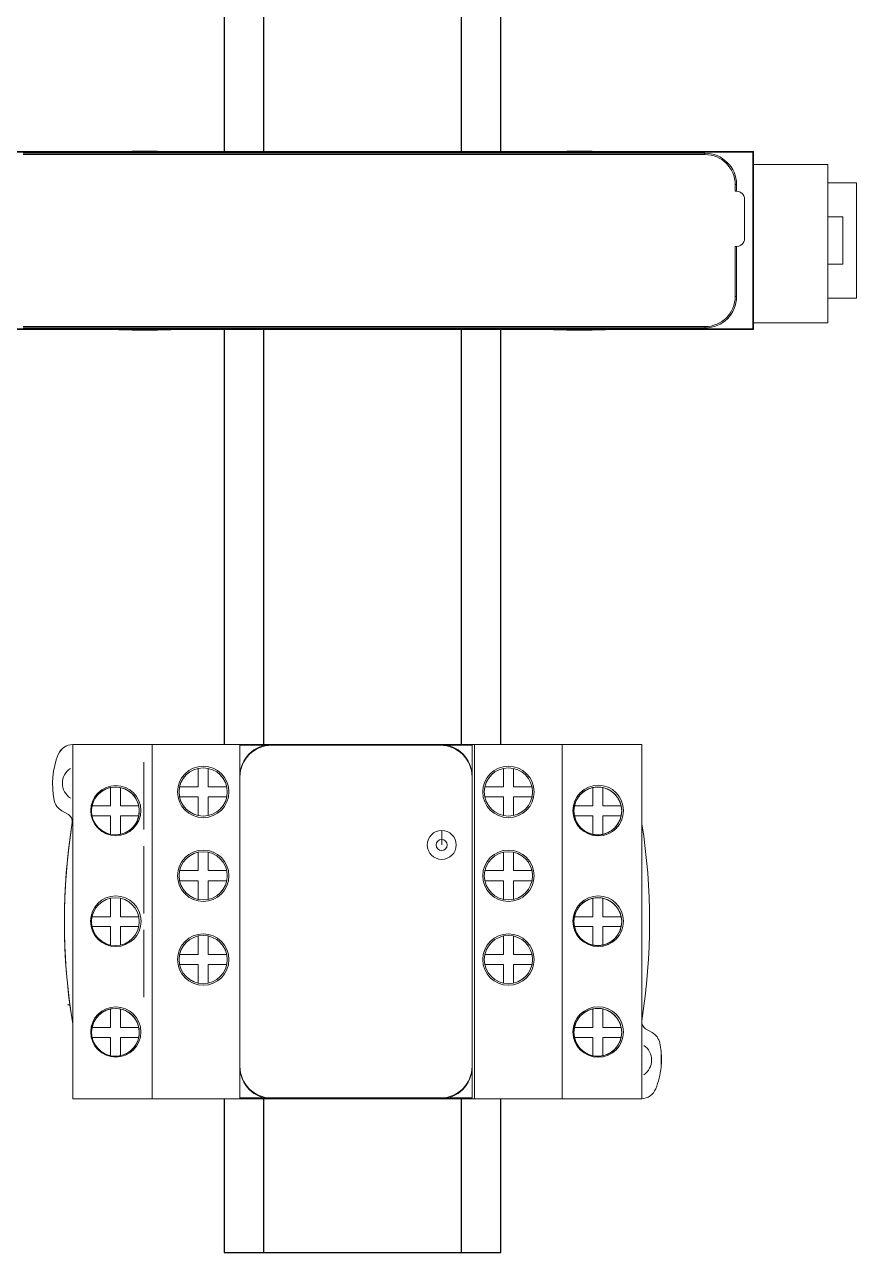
# Model space of a CAD drawing. Header units: millimetres. Extents: x 37984 to 70752, y 14140 to 37584.
# Drawn here: x 39396.4 to 39501.6, y 31959.4 to 32114.7 of the extents above; entities that cross this region are included whole.
import ezdxf

# ---------------------------------------------------------------- set-up
doc = ezdxf.new("R2010")
doc.units = ezdxf.units.MM
doc.set_wipeout_variables(frame=1)
doc.layers.add('000-PI-Oprema', color=30, linetype='Continuous', lineweight=5)
doc.layers.add('000-SI-Oprema', color=30, linetype='Continuous', lineweight=5)
doc.layers.add('004-PI-DIN Šina', color=3, linetype='Continuous')

# ---------------------------------------------------------------- blocks, each defined once
blk = doc.blocks.new('*U529')
at = {"layer": '004-PI-DIN Šina'}
blk.add_lwpolyline([(220, -17.5000000000005), (220, 17.4999999999995), (0, 17.5), (0, -17.5)], close=True, dxfattribs=at)
for points in [[(0, 12.5), (220, 12.4999999999995)], [(0, -12.5), (220, -12.5000000000005)]]:
    blk.add_lwpolyline(points, dxfattribs=at)
blk = doc.blocks.new('XPSBAC14AC')
blk.add_wipeout([(51947.94223500646, 38327.305808248195), (51951.03048949997, 38327.305808248195), (51951.03048949997, 38330.90535723509), (51965.63398051297, 38330.90535723509), (51965.63398051297, 38327.305808248195), (51967.94223500647, 38327.305808248195), (51967.94223500647, 38317.903611728594), (51969.58223500647, 38317.903611728594), (51969.58223500647, 38218.90361172859), (51967.94223500647, 38218.90361172859), (51967.94223500647, 38209.50141520889), (51965.63398051297, 38209.50141520889), (51965.63398051297, 38205.90186622209), (51951.03048949997, 38205.90186622209), (51951.03048949997, 38209.50141520889), (51947.942235006456, 38209.50141520889), (51947.94223500646, 38218.90361172859), (51947.08223500646, 38218.90361172859), (51947.08223500646, 38317.903611728594), (51947.94223500646, 38317.903611728594)]).dxf.layer = '000-PI-Oprema'
at = {"layer": '000-PI-Oprema'}
for p, q in [((51947.08223500646, 38299.17804881949), (51947.08223500646, 38317.90361172859)), ((51947.16951033116, 38218.99088705319), (51947.16951033116, 38317.81633640389)), ((51969.49495968186, 38317.81633640389), (51969.49495968186, 38218.99088705319)), ((51969.58223500646, 38317.90361172859), (51969.58223500646, 38299.17804881949)), ((51947.28223500646, 38311.25361172779), (51947.28223500646, 38225.05361172859)), ((51947.45244349666, 38311.25361172779), (51947.45244349666, 38225.05361172859)), ((51969.21202651626, 38225.05361172929), (51969.21202651626, 38311.25361172859)), ((51969.38223500646, 38225.05361172929), (51969.38223500646, 38311.25361172859)), ((51947.05779791556, 38299.15361172859), (51947.13561003935, 38299.23142385229)), ((51947.05779791556, 38297.50361172859), (51947.05779791556, 38299.15361172859)), ((51947.13547295456, 38300.15361172859), (51947.08223500646, 38300.15361172859)), ((51969.52885997366, 38299.23142385229), (51969.60667209735, 38299.15361172859)), ((51969.58223500646, 38300.15361172859), (51969.52899705846, 38300.15361172859)), ((51969.60667209735, 38299.15361172859), (51969.60667209735, 38297.50243901269)), ((51947.02358555976, 38297.50361172859), (51947.10787218676, 38297.50361172859)), ((51947.02358555976, 38294.30361172859), (51947.02358555976, 38297.50361172859)), ((51947.10787218676, 38297.67236480139), (51947.07928069946, 38297.67286386759)), ((51947.07928069946, 38297.67286386759), (51947.07928069946, 38297.50361172859)), ((51947.10787218676, 38294.13485865579), (51947.10787218676, 38297.67236480139)), ((51969.58518931356, 38297.67286386759), (51969.55659782625, 38297.67236480139)), ((51969.55659782625, 38297.67236480139), (51969.55659782625, 38294.13485865579)), ((51969.55659782625, 38297.50243901269), (51969.64088445326, 38297.50243901269)), ((51969.58518931356, 38297.50243901269), (51969.58518931356, 38297.67286386759)), ((51969.64088445326, 38297.50243901269), (51969.64088445326, 38294.30373274589)), ((51947.10787218676, 38294.30361172859), (51947.02358555976, 38294.30361172859)), ((51947.05779791556, 38292.65361172859), (51947.05779791556, 38294.30361172859)), ((51947.07928069946, 38294.30361172859), (51947.07928069946, 38294.13435958949)), ((51947.07928069946, 38294.13435958949), (51947.10787218676, 38294.13485865579)), ((51969.64088445326, 38294.30373274589), (51969.55659782625, 38294.30373274589)), ((51969.55659782625, 38294.13485865579), (51969.58518931356, 38294.13435958949)), ((51969.58518931356, 38294.13435958949), (51969.58518931356, 38294.30373274589)), ((51969.60667209735, 38294.30373274589), (51969.60667209735, 38292.65361172859)), ((51947.13561003935, 38292.57579960479), (51947.05779791556, 38292.65361172859)), ((51947.08223500646, 38244.17804881949), (51947.08223500646, 38292.62917463769)), ((51947.08223500646, 38291.65361172859), (51947.13547295456, 38291.65361172859)), ((51969.60667209735, 38292.65361172859), (51969.52885997366, 38292.57579960479)), ((51969.52899705846, 38291.65361172859), (51969.58223500646, 38291.65361172859)), ((51969.58223500646, 38292.62917463769), (51969.58223500646, 38244.17804881949)), ((51947.13547295456, 38245.15361172859), (51947.08223500646, 38245.15361172859)), ((51969.58223500646, 38245.15361172859), (51969.52899705846, 38245.15361172859)), ((51947.05779791556, 38244.15361172859), (51947.13561003935, 38244.23142385229)), ((51947.05779791556, 38242.50361172859), (51947.05779791556, 38244.15361172859)), ((51969.52885997366, 38244.23142385229), (51969.60667209735, 38244.15361172859)), ((51969.60667209735, 38244.15361172859), (51969.60667209735, 38242.50361172859)), ((51947.02358555976, 38239.30361172859), (51947.02358555976, 38242.50361172859)), ((51947.02358555976, 38242.50361172859), (51947.10787218676, 38242.50361172859)), ((51947.07928069946, 38242.67286386759), (51947.07928069946, 38242.50361172859)), ((51947.10787218676, 38242.67236480139), (51947.07928069946, 38242.67286386759)), ((51947.10787218676, 38239.13485865579), (51947.10787218676, 38242.67236480139)), ((51969.58518931356, 38242.67286386759), (51969.55659782625, 38242.67236480139)), ((51969.55659782625, 38242.67236480139), (51969.55659782625, 38239.13485865579)), ((51969.55659782625, 38242.50361172859), (51969.64088445326, 38242.50361172859)), ((51969.58518931356, 38242.50361172859), (51969.58518931356, 38242.67286386759)), ((51969.64088445326, 38242.50361172859), (51969.64088445326, 38239.30361172859)), ((51947.10787218676, 38239.30361172859), (51947.02358555976, 38239.30361172859)), ((51947.05779791556, 38237.65361172859), (51947.05779791556, 38239.30361172859)), ((51947.07928069946, 38239.30361172859), (51947.07928069946, 38239.13435958949)), ((51947.07928069946, 38239.13435958949), (51947.10787218676, 38239.13485865579)), ((51969.64088445326, 38239.30361172859), (51969.55659782625, 38239.30361172859)), ((51969.55659782625, 38239.13485865579), (51969.58518931356, 38239.13435958949)), ((51969.58518931356, 38239.13435958949), (51969.58518931356, 38239.30361172859)), ((51969.60667209735, 38239.30361172859), (51969.60667209735, 38237.65361172859)), ((51947.13561003935, 38237.57579960479), (51947.05779791556, 38237.65361172859)), ((51947.08223500646, 38218.90361172859), (51947.08223500646, 38237.62917463769)), ((51969.60667209735, 38237.65361172859), (51969.52885997366, 38237.57579960479)), ((51969.58223500646, 38237.62917463769), (51969.58223500646, 38218.90361172859)), ((51947.08223500646, 38236.65361172859), (51947.13547295456, 38236.65361172859)), ((51969.52899705846, 38236.65361172859), (51969.58223500646, 38236.65361172859)), ((51947.45244349666, 38225.05361172859), (51947.28223500646, 38225.05361172859)), ((51969.38223500646, 38225.05361172929), (51969.21202651626, 38225.05361172929)), ((51951.28223214325, 38221.22382021879), (51957.59684529366, 38221.22392647769)), ((51951.28223500726, 38221.05361172859), (51951.28223214306, 38221.22382021879)), ((51957.59684815776, 38221.05371798749), (51951.28223500646, 38221.05361172859)), ((51963.58223500646, 38220.05361172859), (51958.58223500646, 38220.05361172859)), ((51964.56544710076, 38221.22404374159), (51965.42492944196, 38221.22405820449)), ((51965.42586934545, 38221.05384973009), (51964.56544996495, 38221.05383525139)), ((51965.42586934545, 38221.05384973009), (51965.42492944196, 38221.22405820449)), ((51947.16951033116, 38218.99088705319), (51947.08223500646, 38218.90361172859)), ((51969.58223500646, 38218.90361172859), (51947.08223500646, 38218.90361172859)), ((51969.49495968186, 38218.99088705319), (51947.16951033116, 38218.99088705319)), ((51947.94223500646, 38209.50141520889), (51947.94223500646, 38218.90361172859)), ((51967.94223500646, 38218.90361172859), (51967.94223500646, 38209.50141520889)), ((51969.49495968186, 38218.99088705319), (51969.58223500646, 38218.90361172859)), ((51947.94223500646, 38209.50141520889), (51967.94223500646, 38209.50141520889)), ((51951.03048949996, 38205.90186622209), (51951.03048949996, 38209.50141520889)), ((51955.33395004966, 38207.60831432569), (51955.33395004966, 38209.50141520889)), ((51961.32753240936, 38209.50141520889), (51961.32753240936, 38207.60831432569)), ((51965.63398051295, 38205.90186622209), (51965.63398051295, 38209.50141520889)), ((51961.32753240936, 38207.60831432569), (51955.33395004966, 38207.60831432569)), ((51965.63398051295, 38205.90186622209), (51951.03048949996, 38205.90186622209))]:
    blk.add_line(p, q, dxfattribs=at)
for centre, radius, start, end in [((51951.28223500646, 38225.05361172859), 4, 180, 270), ((51951.28223500646, 38225.05361172859), 3.8297915098, 180, 269.9999571641584), ((51965.38223500576, 38225.05361172929), 3.8297915105, 270.6387453908434, 0), ((51965.38223500576, 38225.05361172929), 4.0000000007, 270.6250282732038, 0), ((51958.58223500646, 38221.05361172859), 1, 170.1938802667941, 270), ((51963.58223457326, 38221.05179784509), 0.9981861165000001, 270, 9.936632259778706)]:
    blk.add_arc(centre, radius, start, end, dxfattribs=at)
for points, knots in [([(51947.14336613926, 38299.69254511479), (51947.14337896056, 38299.72223882529), (51947.14328903105, 38299.78070082869), (51947.14285256735, 38299.86575014489), (51947.14216131956, 38299.94447542339), (51947.14122871806, 38300.01360851899), (51947.14024960325, 38300.06401100059), (51947.13928375186, 38300.09744049439), (51947.13865638035, 38300.11699016509), (51947.13779447375, 38300.1319206241), (51947.13744048766, 38300.14379735279), (51947.13614553276, 38300.14900393749), (51947.13626743416, 38300.15361172859), (51947.13547295456, 38300.15361172859)], [0, 0, 0, 0, 0.1930955295, 0.3801699702, 0.5530849789, 0.7050223603, 0.8298813659000001, 0.8806462959, 0.9229114554000001, 0.9561850312000001, 0.9802146915000001, 0.9948335711, 1, 1, 1, 1]), ([(51947.13561003935, 38299.23142385229), (51947.13633420296, 38299.23214801599), (51947.13633189996, 38299.23606295799), (51947.13747441736, 38299.24297929349), (51947.13792960875, 38299.25474035739), (51947.13911766966, 38299.27818096499), (51947.14012899116, 38299.31718691819), (51947.14129278855, 38299.37407675739), (51947.14218020326, 38299.44294046119), (51947.14312141175, 38299.55043238759), (51947.14339112426, 38299.63468045489), (51947.14336613926, 38299.69254511479)], [0, 0, 0, 0, 0.0066596057, 0.0226156183, 0.047760991, 0.0819133772, 0.1759717188, 0.3009442841, 0.4521754103, 0.6237207695, 1, 1, 1, 1]), ([(51969.52110387375, 38299.69254501759), (51969.52107888865, 38299.63468036219), (51969.52134860136, 38299.55043230609), (51969.52228981026, 38299.44294040019), (51969.52317722516, 38299.37407671889), (51969.52434102225, 38299.31718690009), (51969.52535234346, 38299.27818095929), (51969.52654040445, 38299.25474035749), (51969.52699559576, 38299.24297929469), (51969.52813811335, 38299.23606295889), (51969.52813580986, 38299.23214801609), (51969.52885997366, 38299.23142385229)], [0, 0, 0, 0, 0.3762792802, 0.5478246328, 0.69905573, 0.8240282781999999, 0.9180866115, 0.9522389965000001, 0.9773843735, 0.9933403915000001, 1, 1, 1, 1]), ([(51969.52899705846, 38300.15361172859), (51969.52820257906, 38300.15361172859), (51969.52832447975, 38300.14900393869), (51969.52702952536, 38300.14379735399), (51969.52667553905, 38300.1319206241), (51969.52581363246, 38300.11699016169), (51969.52518626086, 38300.09744048529), (51969.52422040926, 38300.06401098049), (51969.52324129426, 38300.01360848039), (51969.52230869286, 38299.94447536209), (51969.52161744536, 38299.86575006549), (51969.52118098186, 38299.78070073819), (51969.52109105245, 38299.72223873039), (51969.52110387375, 38299.69254501759)], [0, 0, 0, 0, 0.0051664263, 0.0197853007, 0.043814957, 0.0770885341, 0.1193536979, 0.1701186324, 0.2949776553, 0.4469150662, 0.6198300813000001, 0.8069044958, 1, 1, 1, 1]), ([(51947.13547295456, 38291.65361172859), (51947.13626738036, 38291.65361172859), (51947.13614546596, 38291.65821930439), (51947.13744028455, 38291.66342575749), (51947.13779427256, 38291.67530249239), (51947.13865639436, 38291.69023329369), (51947.13928426275, 38291.70978358769), (51947.14025067456, 38291.74321275329), (51947.14122889675, 38291.79361237649), (51947.14215662866, 38291.86274533119), (51947.14285158215, 38291.94147953969), (51947.14330624275, 38292.02653071189), (51947.14339177356, 38292.08499182189), (51947.14336614685, 38292.11467620919)], [0, 0, 0, 0, 0.0051661032, 0.0197844641, 0.0438140255, 0.0770885215, 0.1193557315, 0.1701223652, 0.2949765865, 0.4468997892, 0.6198344844, 0.8069641642000001, 1, 1, 1, 1]), ([(51947.14336614685, 38292.11467620919), (51947.14336617746, 38292.17254132579), (51947.14312080596, 38292.25678889789), (51947.14218495045, 38292.36428133859), (51947.14129259516, 38292.43314528349), (51947.14012775815, 38292.49003617579), (51947.13911754105, 38292.52904237039), (51947.13792982075, 38292.55248288919), (51947.13747460995, 38292.56424399809), (51947.13633200245, 38292.57116042789), (51947.13633422086, 38292.57507542329), (51947.13561003935, 38292.57579960479)], [0, 0, 0, 0, 0.37628041, 0.5478191618, 0.6990551062, 0.8240293756, 0.9180865123999999, 0.9522386112000001, 0.9773840441, 0.9933402605, 1, 1, 1, 1]), ([(51969.52885997366, 38292.57579960479), (51969.52813580606, 38292.57507543719), (51969.52813811246, 38292.57116047129), (51969.52699558865, 38292.56424409459), (51969.52654039756, 38292.55248295839), (51969.52535233236, 38292.52904220919), (51969.52434100926, 38292.49003602429), (51969.52317721036, 38292.43314585739), (51969.52228979686, 38292.36428178389), (51969.52134859125, 38292.25678938959), (51969.52107888096, 38292.17254098359), (51969.52110386606, 38292.11467611309)], [0, 0, 0, 0, 0.00665961, 0.022615642, 0.0477610474, 0.0819134777, 0.1759719282, 0.3009446197, 0.4521758543, 0.6237212182, 1, 1, 1, 1]), ([(51969.52110386606, 38292.11467611309), (51969.52109104486, 38292.08498251479), (51969.52118097986, 38292.02652076069), (51969.52161745675, 38291.94147182199), (51969.52230870836, 38291.86274692249), (51969.52324130766, 38291.79361417069), (51969.52422042126, 38291.74321194879), (51969.52518627096, 38291.70978263819), (51969.52581364175, 38291.69023307989), (51969.52667554525, 38291.67530270719), (51969.52702953295, 38291.6634260482), (51969.52832447966, 38291.65821949209), (51969.52820258315, 38291.65361172859), (51969.52899705846, 38291.65361172859)], [0, 0, 0, 0, 0.1930957327, 0.3801701862, 0.5530851967, 0.7050225731, 0.8298815190000001, 0.8806464085, 0.9229115278, 0.9561850703, 0.9802147077, 0.9948335742000001, 1, 1, 1, 1]), ([(51947.14336613926, 38244.69254511479), (51947.14337896056, 38244.72223882529), (51947.14328903105, 38244.78070082869), (51947.14285256735, 38244.86575014489), (51947.14216131956, 38244.94447542339), (51947.14122871806, 38245.01360851899), (51947.14024960325, 38245.06401100059), (51947.13928375186, 38245.09744049439), (51947.13865638035, 38245.11699016509), (51947.13779447375, 38245.1319206241), (51947.13744048766, 38245.14379735279), (51947.13614553276, 38245.14900393749), (51947.13626743416, 38245.15361172859), (51947.13547295456, 38245.15361172859)], [0, 0, 0, 0, 0.1930955295, 0.3801699702, 0.5530849789, 0.7050223603, 0.8298813659000001, 0.8806462959, 0.9229114554000001, 0.9561850312000001, 0.9802146915000001, 0.9948335711, 1, 1, 1, 1]), ([(51947.13561003935, 38244.23142385229), (51947.13633420296, 38244.23214801599), (51947.13633189996, 38244.23606295799), (51947.13747441736, 38244.24297929349), (51947.13792960875, 38244.25474035739), (51947.13911766966, 38244.27818096499), (51947.14012899116, 38244.31718691819), (51947.14129278855, 38244.37407675739), (51947.14218020326, 38244.44294046119), (51947.14312141175, 38244.55043238759), (51947.14339112426, 38244.63468045489), (51947.14336613926, 38244.69254511479)], [0, 0, 0, 0, 0.0066596057, 0.0226156183, 0.047760991, 0.0819133772, 0.1759717188, 0.3009442841, 0.4521754103, 0.6237207695, 1, 1, 1, 1]), ([(51969.52110387375, 38244.69254501759), (51969.52107888865, 38244.63468036219), (51969.52134860136, 38244.55043230609), (51969.52228981026, 38244.44294040019), (51969.52317722516, 38244.37407671889), (51969.52434102225, 38244.31718690009), (51969.52535234346, 38244.27818095929), (51969.52654040445, 38244.25474035749), (51969.52699559576, 38244.24297929469), (51969.52813811335, 38244.23606295889), (51969.52813580986, 38244.23214801609), (51969.52885997366, 38244.23142385229)], [0, 0, 0, 0, 0.3762792802, 0.5478246328, 0.69905573, 0.8240282781999999, 0.9180866115, 0.9522389965000001, 0.9773843735, 0.9933403915000001, 1, 1, 1, 1]), ([(51969.52899705846, 38245.15361172859), (51969.52820257906, 38245.15361172859), (51969.52832447975, 38245.14900393869), (51969.52702952536, 38245.14379735399), (51969.52667553905, 38245.1319206241), (51969.52581363246, 38245.11699016169), (51969.52518626086, 38245.09744048529), (51969.52422040926, 38245.06401098049), (51969.52324129426, 38245.01360848039), (51969.52230869286, 38244.94447536209), (51969.52161744536, 38244.86575006549), (51969.52118098186, 38244.78070073819), (51969.52109105245, 38244.72223873039), (51969.52110387375, 38244.69254501759)], [0, 0, 0, 0, 0.0051664263, 0.0197853007, 0.043814957, 0.0770885341, 0.1193536979, 0.1701186324, 0.2949776553, 0.4469150662, 0.6198300813000001, 0.8069044958, 1, 1, 1, 1]), ([(51947.13547295456, 38236.65361172859), (51947.13626738036, 38236.65361172859), (51947.13614546596, 38236.65821930439), (51947.13744028455, 38236.66342575749), (51947.13779427256, 38236.67530249239), (51947.13865639436, 38236.69023329369), (51947.13928426275, 38236.70978358769), (51947.14025067456, 38236.74321275329), (51947.14122889675, 38236.79361237649), (51947.14215662866, 38236.86274533119), (51947.14285158215, 38236.94147953969), (51947.14330624275, 38237.02653071189), (51947.14339177356, 38237.08499182189), (51947.14336614685, 38237.11467620919)], [0, 0, 0, 0, 0.0051661032, 0.0197844641, 0.0438140255, 0.0770885215, 0.1193557315, 0.1701223652, 0.2949765865, 0.4468997892, 0.6198344844, 0.8069641642000001, 1, 1, 1, 1]), ([(51947.14336614685, 38237.11467620919), (51947.14336617746, 38237.17254132579), (51947.14312080596, 38237.25678889789), (51947.14218495045, 38237.36428133859), (51947.14129259516, 38237.43314528349), (51947.14012775815, 38237.49003617579), (51947.13911754105, 38237.52904237039), (51947.13792982075, 38237.55248288919), (51947.13747460995, 38237.56424399809), (51947.13633200245, 38237.57116042789), (51947.13633422086, 38237.57507542329), (51947.13561003935, 38237.57579960479)], [0, 0, 0, 0, 0.37628041, 0.5478191618, 0.6990551062, 0.8240293756, 0.9180865123999999, 0.9522386112000001, 0.9773840441, 0.9933402605, 1, 1, 1, 1]), ([(51969.52885997366, 38237.57579960479), (51969.52813580606, 38237.57507543719), (51969.52813811246, 38237.57116047129), (51969.52699558865, 38237.56424409459), (51969.52654039756, 38237.55248295839), (51969.52535233236, 38237.52904220919), (51969.52434100926, 38237.49003602429), (51969.52317721036, 38237.43314585739), (51969.52228979686, 38237.36428178389), (51969.52134859125, 38237.25678938959), (51969.52107888096, 38237.17254098359), (51969.52110386606, 38237.11467611309)], [0, 0, 0, 0, 0.00665961, 0.022615642, 0.0477610474, 0.0819134777, 0.1759719282, 0.3009446197, 0.4521758543, 0.6237212182, 1, 1, 1, 1]), ([(51969.52110386606, 38237.11467611309), (51969.52109104486, 38237.08498251479), (51969.52118097986, 38237.02652076069), (51969.52161745675, 38236.94147182199), (51969.52230870836, 38236.86274692249), (51969.52324130766, 38236.79361417069), (51969.52422042126, 38236.74321194879), (51969.52518627096, 38236.70978263819), (51969.52581364175, 38236.69023307989), (51969.52667554525, 38236.67530270719), (51969.52702953295, 38236.6634260482), (51969.52832447966, 38236.65821949209), (51969.52820258315, 38236.65361172859), (51969.52899705846, 38236.65361172859)], [0, 0, 0, 0, 0.1930957327, 0.3801701862, 0.5530851967, 0.7050225731, 0.8298815190000001, 0.8806464085, 0.9229115278, 0.9561850703, 0.9802147077, 0.9948335742000001, 1, 1, 1, 1])]:
    blk.add_open_spline(points, degree=3, knots=knots, dxfattribs=at)
blk = doc.blocks.new('LC1D12E7')
at = {"layer": '000-SI-Oprema'}
blk.add_line((44635.38828448434, 32014.77444946544), (44633.39078604874, 32014.77444946544), dxfattribs=at)
for centre, radius, start, end in [((44667.54464809324, 32089.55352004804), 2, 101.8652626888522, 149.9999999997571), ((44667.54464809324, 32089.55352004804), 2, 101.8652626884442, 149.9999999999376), ((44669.18953526654, 32081.72444946544), 10, 67.97568716297626, 101.8652626888522), ((44669.18953526654, 32081.72444946544), 10, 67.97568716297626, 101.8652626884442), ((44634.38953526653, 32024.72444946544), 10, 247.9756871629762, 264.2680320344459), ((44634.38953526653, 32024.72444946544), 10, 264.9204749260749, 274.6032107903873), ((44634.38953526653, 32024.72444946544), 10, 275.7319679655541, 281.8652626888522), ((44636.03442243984, 32016.89537888284), 2, 281.8652626888522, 329.9999999999376)]:
    blk.add_arc(centre, radius, start, end, dxfattribs=at)
at = {"ltscale": 0.25}
blk.add_wipeout([(44629.38953591384, 32089.17444946544), (44674.18953526654, 32089.17444946544), (44674.18953526654, 32017.224449465437), (44629.38953591384, 32017.224449465437)], dxfattribs=at).dxf.layer = '000-PI-Oprema'
at = {"layer": '000-SI-Oprema'}
for p, q in [((44641.28953526654, 32089.53239358204), (44641.28953526654, 32089.82373329494)), ((44665.33478896654, 32089.72593176304), (44665.81259728574, 32090.55352004804)), ((44665.33478896654, 32089.72593176304), (44665.81259728564, 32090.55352004804)), ((44629.38953526653, 32017.22444946544), (44629.38953526653, 32089.17444946544)), ((44674.18953526654, 32089.17444946544), (44629.38953526653, 32089.17444946544)), ((44674.18953526654, 32089.17444946544), (44629.38953591384, 32089.17444946544)), ((44674.18953526654, 32017.22444946544), (44674.18953526654, 32089.17444946544)), ((44637.15953526654, 32086.73311892994), (44637.15953526654, 32084.40444946544)), ((44637.15953526654, 32084.40444946544), (44637.15953526654, 32086.73311892994)), ((44638.41953526654, 32086.73311892994), (44638.41953526654, 32084.40444946544)), ((44638.41953526654, 32084.40444946544), (44638.41953526654, 32086.73311892994)), ((44651.15953526654, 32086.73311892994), (44651.15953526654, 32084.40444946544)), ((44651.15953526654, 32084.40444946544), (44651.15953526654, 32086.73311892994)), ((44652.41953526654, 32086.73311892994), (44652.41953526654, 32084.40444946544)), ((44652.41953526654, 32084.40444946544), (44652.41953526654, 32086.73311892994)), ((44665.15953526654, 32086.73311892994), (44665.15953526654, 32084.40444946544)), ((44665.15953526654, 32084.40444946544), (44665.15953526654, 32086.73311892994)), ((44666.41953526654, 32086.73311892994), (44666.41953526654, 32084.40444946544)), ((44666.41953526654, 32084.40444946544), (44666.41953526654, 32086.73311892994)), ((44637.15953526654, 32084.40444946544), (44634.83086580204, 32084.40444946544)), ((44634.83086580204, 32084.40444946544), (44637.15953526654, 32084.40444946544)), ((44637.15953526654, 32083.14444946544), (44634.83086580204, 32083.14444946544)), ((44634.83086580204, 32083.14444946544), (44637.15953526654, 32083.14444946544)), ((44637.15953526654, 32083.14444946544), (44637.15953526654, 32080.81578000094)), ((44637.15953526654, 32080.81578000094), (44637.15953526654, 32083.14444946544)), ((44640.74820473104, 32084.40444946544), (44638.41953526654, 32084.40444946544)), ((44638.41953526654, 32084.40444946544), (44640.74820473104, 32084.40444946544)), ((44638.41953526654, 32083.14444946544), (44638.41953526654, 32080.81578000094)), ((44638.41953526654, 32080.81578000094), (44638.41953526654, 32083.14444946544)), ((44640.74820473104, 32083.14444946544), (44638.41953526654, 32083.14444946544)), ((44638.41953526654, 32083.14444946544), (44640.74820473104, 32083.14444946544)), ((44651.15953526654, 32084.40444946544), (44648.83086580204, 32084.40444946544)), ((44648.83086580204, 32084.40444946544), (44651.15953526654, 32084.40444946544)), ((44651.15953526654, 32083.14444946544), (44648.83086580204, 32083.14444946544)), ((44648.83086580204, 32083.14444946544), (44651.15953526654, 32083.14444946544)), ((44651.15953526654, 32083.14444946544), (44651.15953526654, 32080.81578000094)), ((44651.15953526654, 32080.81578000094), (44651.15953526654, 32083.14444946544)), ((44654.74820473104, 32084.40444946544), (44652.41953526654, 32084.40444946544)), ((44652.41953526654, 32084.40444946544), (44654.74820473104, 32084.40444946544)), ((44652.41953526654, 32083.14444946544), (44652.41953526654, 32080.81578000094)), ((44652.41953526654, 32080.81578000094), (44652.41953526654, 32083.14444946544)), ((44654.74820473104, 32083.14444946544), (44652.41953526654, 32083.14444946544)), ((44652.41953526654, 32083.14444946544), (44654.74820473104, 32083.14444946544)), ((44665.15953526654, 32084.40444946544), (44662.83086580204, 32084.40444946544)), ((44662.83086580204, 32084.40444946544), (44665.15953526654, 32084.40444946544)), ((44665.15953526654, 32083.14444946544), (44662.83086580204, 32083.14444946544)), ((44662.83086580204, 32083.14444946544), (44665.15953526654, 32083.14444946544)), ((44665.15953526654, 32083.14444946544), (44665.15953526654, 32080.81578000094)), ((44665.15953526654, 32080.81578000094), (44665.15953526654, 32083.14444946544)), ((44668.74820473104, 32084.40444946544), (44666.41953526654, 32084.40444946544)), ((44666.41953526654, 32084.40444946544), (44668.74820473104, 32084.40444946544)), ((44666.41953526654, 32083.14444946544), (44666.41953526654, 32080.81578000094)), ((44666.41953526654, 32080.81578000094), (44666.41953526654, 32083.14444946544)), ((44668.74820473104, 32083.14444946544), (44666.41953526654, 32083.14444946544)), ((44666.41953526654, 32083.14444946544), (44668.74820473104, 32083.14444946544)), ((44650.73953526654, 32080.17444946544), (44642.23953526654, 32080.17444946544)), ((44661.33953526654, 32080.17444946544), (44652.83953526654, 32080.17444946544)), ((44671.93953526654, 32080.17444946544), (44663.43953526654, 32080.17444946544)), ((44674.18953526654, 32079.12444946544), (44629.38953526653, 32079.12444946544)), ((44646.35953526654, 32075.65867465804), (44646.35953526654, 32073.30444946544)), ((44646.35953526654, 32073.30444946544), (44646.35953526654, 32075.65867465804)), ((44647.61953526654, 32075.65867465804), (44647.61953526654, 32073.30444946544)), ((44647.61953526654, 32073.30444946544), (44647.61953526654, 32075.65867465804)), ((44656.95953526653, 32075.65867465804), (44656.95953526653, 32073.30444946544)), ((44656.95953526653, 32073.30444946544), (44656.95953526653, 32075.65867465804)), ((44658.24641439933, 32075.65287351264), (44658.24641439933, 32073.30444946544)), ((44658.24641439933, 32073.30444946544), (44658.24641439933, 32075.65287351264)), ((44667.55953526654, 32075.65867465804), (44667.55953526654, 32073.30444946544)), ((44667.55953526654, 32073.30444946544), (44667.55953526654, 32075.65867465804)), ((44668.81953526654, 32075.65867465804), (44668.81953526654, 32073.30444946544)), ((44668.81953526654, 32073.30444946544), (44668.81953526654, 32075.65867465804)), ((44646.35953526654, 32073.30444946544), (44644.00531007394, 32073.30444946544)), ((44644.00531007394, 32073.30444946544), (44646.35953526654, 32073.30444946544)), ((44649.97376045914, 32073.30444946544), (44647.61953526654, 32073.30444946544)), ((44647.61953526654, 32073.30444946544), (44649.97376045914, 32073.30444946544)), ((44656.95953526653, 32073.30444946544), (44654.60531007394, 32073.30444946544)), ((44654.60531007394, 32073.30444946544), (44656.95953526653, 32073.30444946544)), ((44660.57376045914, 32073.30444946544), (44658.24641439933, 32073.30444946544)), ((44658.24641439933, 32073.30444946544), (44660.57376045914, 32073.30444946544)), ((44667.55953526654, 32073.30444946544), (44665.20531007394, 32073.30444946544)), ((44665.20531007394, 32073.30444946544), (44667.55953526654, 32073.30444946544)), ((44671.17376045914, 32073.30444946544), (44668.81953526654, 32073.30444946544)), ((44668.81953526654, 32073.30444946544), (44671.17376045914, 32073.30444946544)), ((44646.35953526654, 32072.04444946544), (44644.00531007394, 32072.04444946544)), ((44644.00531007394, 32072.04444946544), (44646.35953526654, 32072.04444946544)), ((44646.35953526654, 32072.04444946544), (44646.35953526654, 32069.69022427284)), ((44646.35953526654, 32069.69022427284), (44646.35953526654, 32072.04444946544)), ((44647.61953526654, 32072.04444946544), (44647.61953526654, 32069.69022427284)), ((44647.61953526654, 32069.69022427284), (44647.61953526654, 32072.04444946544)), ((44649.97376045914, 32072.04444946544), (44647.61953526654, 32072.04444946544)), ((44647.61953526654, 32072.04444946544), (44649.97376045914, 32072.04444946544)), ((44656.95953526653, 32072.04444946544), (44654.60531007394, 32072.04444946544)), ((44654.60531007394, 32072.04444946544), (44656.95953526653, 32072.04444946544)), ((44656.95953526653, 32072.04444946544), (44656.95953526653, 32069.69022427284)), ((44656.95953526653, 32069.69022427284), (44656.95953526653, 32072.04444946544)), ((44658.24641439933, 32072.04444946544), (44658.24641439933, 32069.69602541824)), ((44658.24641439933, 32069.69602541824), (44658.24641439933, 32072.04444946544)), ((44660.57376045914, 32072.04444946544), (44658.24641439933, 32072.04444946544)), ((44658.24641439933, 32072.04444946544), (44660.57376045914, 32072.04444946544)), ((44667.55953526654, 32072.04444946544), (44665.20531007394, 32072.04444946544)), ((44665.20531007394, 32072.04444946544), (44667.55953526654, 32072.04444946544)), ((44667.55953526654, 32072.04444946544), (44667.55953526654, 32069.69022427284)), ((44667.55953526654, 32069.69022427284), (44667.55953526654, 32072.04444946544)), ((44668.81953526654, 32072.04444946544), (44668.81953526654, 32069.69022427284)), ((44668.81953526654, 32069.69022427284), (44668.81953526654, 32072.04444946544)), ((44671.17376045914, 32072.04444946544), (44668.81953526654, 32072.04444946544)), ((44668.81953526654, 32072.04444946544), (44671.17376045914, 32072.04444946544)), ((44629.38953526653, 32068.02444946544), (44674.18953526654, 32068.02444946544)), ((44629.48953526654, 32068.02444946544), (44629.48953526654, 32064.02444946544)), ((44633.48953526654, 32068.02444946544), (44629.48953526654, 32068.02444946544)), ((44674.08953526654, 32068.02444946544), (44670.08953526654, 32068.02444946544)), ((44674.08953526654, 32064.02444946544), (44674.08953526654, 32068.02444946544)), ((44629.48953526654, 32042.67444946544), (44629.48953526654, 32064.02444946544)), ((44674.08953526654, 32064.02444946544), (44674.08953526654, 32042.67444946544)), ((44674.18953526654, 32042.67444946544), (44674.18953526654, 32064.02444946544)), ((44629.48953526654, 32042.67444946544), (44629.48953526654, 32038.67444946544)), ((44674.08953526654, 32038.67444946544), (44674.08953526654, 32042.67444946544)), ((44663.31953526654, 32042.51444946544), (44661.48953526654, 32042.51444946544)), ((44674.18953526654, 32038.36444946544), (44629.38953526653, 32038.36444946544)), ((44629.48953526654, 32038.67444946544), (44633.48953526654, 32038.67444946544)), ((44670.08953526654, 32038.67444946544), (44633.48953526654, 32038.67444946544)), ((44670.08953526654, 32038.67444946544), (44674.08953526654, 32038.67444946544)), ((44646.35953526654, 32037.05867465804), (44646.35953526654, 32034.70444946544)), ((44646.35953526654, 32034.70444946544), (44646.35953526654, 32037.05867465804)), ((44647.61953526654, 32037.05867465804), (44647.61953526654, 32034.70444946544)), ((44647.61953526654, 32034.70444946544), (44647.61953526654, 32037.05867465804)), ((44656.95953526653, 32037.05867465804), (44656.95953526653, 32034.70444946544)), ((44656.95953526653, 32034.70444946544), (44656.95953526653, 32037.05867465804)), ((44658.24641439933, 32037.05287351264), (44658.24641439933, 32034.70444946544)), ((44658.24641439933, 32034.70444946544), (44658.24641439933, 32037.05287351264)), ((44667.55953526654, 32037.05867465804), (44667.55953526654, 32034.70444946544)), ((44667.55953526654, 32034.70444946544), (44667.55953526654, 32037.05867465804)), ((44668.81953526654, 32037.05867465804), (44668.81953526654, 32034.70444946544)), ((44668.81953526654, 32034.70444946544), (44668.81953526654, 32037.05867465804)), ((44646.35953526654, 32034.70444946544), (44644.00531007394, 32034.70444946544)), ((44644.00531007394, 32034.70444946544), (44646.35953526654, 32034.70444946544)), ((44646.35953526654, 32033.44444946544), (44644.00531007394, 32033.44444946544)), ((44644.00531007394, 32033.44444946544), (44646.35953526654, 32033.44444946544)), ((44646.35953526654, 32033.44444946544), (44646.35953526654, 32031.09022427284)), ((44646.35953526654, 32031.09022427284), (44646.35953526654, 32033.44444946544)), ((44649.97376045914, 32034.70444946544), (44647.61953526654, 32034.70444946544)), ((44647.61953526654, 32034.70444946544), (44649.97376045914, 32034.70444946544)), ((44649.97376045914, 32033.44444946544), (44647.61953526654, 32033.44444946544)), ((44647.61953526654, 32033.44444946544), (44649.97376045914, 32033.44444946544)), ((44647.61953526654, 32033.44444946544), (44647.61953526654, 32031.09022427284)), ((44647.61953526654, 32031.09022427284), (44647.61953526654, 32033.44444946544)), ((44656.95953526653, 32034.70444946544), (44654.60531007394, 32034.70444946544)), ((44654.60531007394, 32034.70444946544), (44656.95953526653, 32034.70444946544)), ((44656.95953526653, 32033.44444946544), (44654.60531007394, 32033.44444946544)), ((44654.60531007394, 32033.44444946544), (44656.95953526653, 32033.44444946544)), ((44656.95953526653, 32033.44444946544), (44656.95953526653, 32031.09022427284)), ((44656.95953526653, 32031.09022427284), (44656.95953526653, 32033.44444946544)), ((44660.57376045914, 32034.70444946544), (44658.24641439933, 32034.70444946544)), ((44658.24641439933, 32034.70444946544), (44660.57376045914, 32034.70444946544)), ((44660.57376045914, 32033.44444946544), (44658.24641439933, 32033.44444946544)), ((44658.24641439933, 32033.44444946544), (44660.57376045914, 32033.44444946544)), ((44658.24641439933, 32033.44444946544), (44658.24641439933, 32031.09602541824)), ((44658.24641439933, 32031.09602541824), (44658.24641439933, 32033.44444946544)), ((44667.55953526654, 32034.70444946544), (44665.20531007394, 32034.70444946544)), ((44665.20531007394, 32034.70444946544), (44667.55953526654, 32034.70444946544)), ((44667.55953526654, 32033.44444946544), (44665.20531007394, 32033.44444946544)), ((44665.20531007394, 32033.44444946544), (44667.55953526654, 32033.44444946544)), ((44667.55953526654, 32033.44444946544), (44667.55953526654, 32031.09022427284)), ((44667.55953526654, 32031.09022427284), (44667.55953526654, 32033.44444946544)), ((44671.17376045914, 32034.70444946544), (44668.81953526654, 32034.70444946544)), ((44668.81953526654, 32034.70444946544), (44671.17376045914, 32034.70444946544)), ((44671.17376045914, 32033.44444946544), (44668.81953526654, 32033.44444946544)), ((44668.81953526654, 32033.44444946544), (44671.17376045914, 32033.44444946544)), ((44668.81953526654, 32033.44444946544), (44668.81953526654, 32031.09022427284)), ((44668.81953526654, 32031.09022427284), (44668.81953526654, 32033.44444946544)), ((44674.18953526654, 32027.26444946544), (44629.38953440884, 32027.26444946544)), ((44629.38953526653, 32027.26444946544), (44674.18953526654, 32027.26444946544)), ((44637.15953526654, 32025.73033254264), (44637.15953526654, 32023.40444946544)), ((44637.15953526654, 32023.40444946544), (44637.15953526654, 32025.73033254264)), ((44638.41953526654, 32025.73033254264), (44638.41953526654, 32023.40444946544)), ((44638.41953526654, 32023.40444946544), (44638.41953526654, 32025.73033254264)), ((44651.15953526654, 32025.73033254264), (44651.15953526654, 32023.40444946544)), ((44651.15953526654, 32023.40444946544), (44651.15953526654, 32025.73033254264)), ((44652.41953526654, 32025.73033254264), (44652.41953526654, 32023.40444946544)), ((44652.41953526654, 32023.40444946544), (44652.41953526654, 32025.73033254264)), ((44665.15953526654, 32025.73033254264), (44665.15953526654, 32023.40444946544)), ((44665.15953526654, 32023.40444946544), (44665.15953526654, 32025.73033254264)), ((44666.41953526654, 32025.73033254264), (44666.41953526654, 32023.40444946544)), ((44666.41953526654, 32023.40444946544), (44666.41953526654, 32025.73033254264)), ((44637.15953526654, 32023.40444946544), (44634.83099232024, 32023.40444946544)), ((44634.83099232024, 32023.40444946544), (44637.15953526654, 32023.40444946544)), ((44640.74807821284, 32023.40444946544), (44638.41953526654, 32023.40444946544)), ((44638.41953526654, 32023.40444946544), (44640.74807821284, 32023.40444946544)), ((44651.15953526654, 32023.40444946544), (44648.83099232024, 32023.40444946544)), ((44648.83099232024, 32023.40444946544), (44651.15953526654, 32023.40444946544)), ((44654.74807821284, 32023.40444946544), (44652.41953526654, 32023.40444946544)), ((44652.41953526654, 32023.40444946544), (44654.74807821284, 32023.40444946544)), ((44665.15953526654, 32023.40444946544), (44662.83099232024, 32023.40444946544)), ((44662.83099232024, 32023.40444946544), (44665.15953526654, 32023.40444946544)), ((44668.74807821284, 32023.40444946544), (44666.41953526654, 32023.40444946544)), ((44666.41953526654, 32023.40444946544), (44668.74807821284, 32023.40444946544)), ((44637.15953526654, 32022.14444946544), (44634.83099232024, 32022.14444946544)), ((44634.83099232024, 32022.14444946544), (44637.15953526654, 32022.14444946544)), ((44637.15953526654, 32022.14444946544), (44637.15953526654, 32019.81856638834)), ((44637.15953526654, 32019.81856638834), (44637.15953526654, 32022.14444946544)), ((44640.74807821284, 32022.14444946544), (44638.41953526654, 32022.14444946544)), ((44638.41953526654, 32022.14444946544), (44640.74807821284, 32022.14444946544)), ((44638.41953526654, 32022.14444946544), (44638.41953526654, 32019.81856638834)), ((44638.41953526654, 32019.81856638834), (44638.41953526654, 32022.14444946544)), ((44651.15953526654, 32022.14444946544), (44648.83099232024, 32022.14444946544)), ((44648.83099232024, 32022.14444946544), (44651.15953526654, 32022.14444946544)), ((44651.15953526654, 32022.14444946544), (44651.15953526654, 32019.81856638834)), ((44651.15953526654, 32019.81856638834), (44651.15953526654, 32022.14444946544)), ((44654.74807821284, 32022.14444946544), (44652.41953526654, 32022.14444946544)), ((44652.41953526654, 32022.14444946544), (44654.74807821284, 32022.14444946544)), ((44652.41953526654, 32022.14444946544), (44652.41953526654, 32019.81856638834)), ((44652.41953526654, 32019.81856638834), (44652.41953526654, 32022.14444946544)), ((44665.15953526654, 32022.14444946544), (44662.83099232024, 32022.14444946544)), ((44662.83099232024, 32022.14444946544), (44665.15953526654, 32022.14444946544)), ((44665.15953526654, 32022.14444946544), (44665.15953526654, 32019.81856638834)), ((44665.15953526654, 32019.81856638834), (44665.15953526654, 32022.14444946544)), ((44668.74807821284, 32022.14444946544), (44666.41953526654, 32022.14444946544)), ((44666.41953526654, 32022.14444946544), (44668.74807821284, 32022.14444946544)), ((44666.41953526654, 32022.14444946544), (44666.41953526654, 32019.81856638834)), ((44666.41953526654, 32019.81856638834), (44666.41953526654, 32022.14444946544)), ((44629.38953526653, 32017.22444946544), (44674.18953526654, 32017.22444946544)), ((44638.24428156653, 32016.72296716784), (44637.76647324744, 32015.89537888284))]:
    blk.add_line(p, q, dxfattribs=at)
for centre, radius in [((44637.83541711423, 32083.72444946544), 3.1719372046), ((44637.83541711423, 32083.72444946544), 3.1719372046), ((44651.83541711423, 32083.72444946544), 3.2), ((44651.83541711423, 32083.72444946544), 3.2), ((44651.78953526654, 32083.77444946544), 3.025), ((44651.78953526654, 32083.77444946544), 3.025), ((44665.83541711423, 32083.72444946544), 3.1719372046), ((44665.83541711423, 32083.72444946544), 3.1719372046), ((44646.98953526654, 32072.67444946544), 3.25), ((44646.98953526654, 32072.67444946544), 3.25), ((44646.98953526654, 32072.67444946544), 3.05), ((44646.98953526654, 32072.67444946544), 3.05), ((44657.58953526654, 32072.67444946544), 3.25), ((44657.58953526654, 32072.67444946544), 3.25), ((44657.58953526654, 32072.67444946544), 3.05), ((44657.58953526654, 32072.67444946544), 3.05), ((44668.18953526654, 32072.67444946544), 3.25), ((44668.18953526654, 32072.67444946544), 3.25), ((44668.18953526654, 32072.67444946544), 3.05), ((44668.18953526654, 32072.67444946544), 3.05), ((44661.48953526654, 32042.51444946544), 1.83), ((44661.48953526654, 32042.51444946544), 0.7), ((44646.98953526654, 32034.07444946544), 3.25), ((44646.98953526654, 32034.07444946544), 3.25), ((44646.98953526654, 32034.07444946544), 3.05), ((44646.98953526654, 32034.07444946544), 3.05), ((44657.58953526654, 32034.07444946544), 3.25), ((44657.58953526654, 32034.07444946544), 3.25), ((44657.58953526654, 32034.07444946544), 3.05), ((44657.58953526654, 32034.07444946544), 3.05), ((44668.18953526654, 32034.07444946544), 3.25), ((44668.18953526654, 32034.07444946544), 3.25), ((44668.18953526654, 32034.07444946544), 3.05), ((44668.18953526654, 32034.07444946544), 3.05), ((44637.83541711423, 32022.72444946544), 3.2), ((44637.83541711423, 32022.72444946544), 3.2), ((44651.83541711423, 32022.72444946544), 3.2), ((44651.83541711423, 32022.72444946544), 3.2), ((44665.83541711423, 32022.72444946544), 3.2), ((44665.83541711423, 32022.72444946544), 3.2)]:
    blk.add_circle(centre, radius, dxfattribs=at)
for centre, radius, start, end in [((44672.18953526654, 32089.14064795254), 2, 0.8071861829400563, 67.97568716297626), ((44672.18953526654, 32089.14064795254), 2, 0.9682710253617739, 67.97568716297626), ((44651.78953526654, 32010.22444946544), 80, 80.994244341745, 99.2857129580864), ((44651.78953526654, 32010.22444946544), 80, 80.994244341745, 98.89533710191671), ((44664.46876356273, 32090.22593176304), 1, 260.9942443417449, 329.9999999982571), ((44664.46876356273, 32090.22593176304), 1, 260.9942443417449, 329.9999999999376), ((44669.28953526654, 32088.22444946544), 2.25, 33.34948082299391, 146.5264500704432), ((44637.78953526654, 32083.77444946544), 3.025, 146.4010674962214, 141.1657403580815), ((44637.78953526654, 32083.77444946544), 3.025, 141.5846124575317, 132.5689885937498), ((44665.78953526654, 32083.77444946544), 3.025, 170.6638911124747, 167.9793353052895), ((44665.78953526654, 32083.77444946544), 3.025, 170.8963599117949, 105.599999999912), ((44665.78953526654, 32083.77444946544), 3.025, 112.3051221851583, 167.977322849006), ((44633.38953526653, 32064.02444946544), 4, 90, 180), ((44633.48953526654, 32064.02444946544), 4, 90, 180), ((44670.08953526654, 32064.02444946544), 4, 0, 90), ((44670.18953526654, 32064.02444946544), 4, 0, 90), ((44633.38953526653, 32042.67444946544), 4, 180, 270), ((44633.48953526654, 32042.67444946544), 4, 180, 270), ((44670.08953526654, 32042.67444946544), 4, 270, 0), ((44670.18953526654, 32042.67444946544), 4, 270, 0), ((44637.79672389914, 32022.73995953714), 3.0574557817, 102.6541471648178, 107.0317225889493), ((44637.79908493054, 32022.73025652064), 3.0674403391, 102.0687212506199, 102.6574735953495), ((44637.78959314664, 32022.76987828904), 3.026728228, 79.52305083537867, 102.0498350248722), ((44637.78116957544, 32022.73591320464), 3.0616611157, 77.96687319301648, 79.48362192041337), ((44637.78181633964, 32022.73802925104), 3.0594567351, 72.9693700816619, 77.97045772947143), ((44651.79672389914, 32022.73995953714), 3.0574557818, 102.6541471648178, 107.0317225889493), ((44651.79907463353, 32022.73030312214), 3.0673926138, 102.0327217110355, 102.6574766708027), ((44651.78959241573, 32022.76985479144), 3.0267515235, 79.523118112781, 102.0132516647153), ((44651.78114473274, 32022.73578586124), 3.0617908543, 77.93085792001823, 79.4835997819091), ((44651.78184306974, 32022.73812744814), 3.0593550153, 72.96931010756384, 77.9344779408549), ((44665.79672389914, 32022.73995953714), 3.0574557818, 102.6541471648178, 107.0317225889493), ((44665.79907463353, 32022.73030312204), 3.0673926139, 102.0327217110355, 102.6574766708027), ((44665.78959241584, 32022.76985478844), 3.0267515265, 79.52311812549588, 102.0132516544954), ((44665.78114473274, 32022.73578586124), 3.0617908543, 77.93085792001823, 79.4835997819091), ((44665.78184306974, 32022.73812744824), 3.0593550153, 72.96931010756384, 77.9344779408549), ((44637.73538328754, 32022.82609678704), 2.9487641898, 128.3841774266589, 141.8089902011799), ((44637.84383920374, 32022.82640196514), 2.9484409349, 38.45362493340044, 51.83748652444122), ((44651.76329840214, 32022.80145086584), 2.985943135, 135.4208974550579, 141.7684821277115), ((44651.69772840474, 32022.86403636114), 2.8953108199, 134.6065984544808, 135.3923097351707), ((44651.75312489154, 32022.80603988994), 2.9755027613, 128.4121574197167, 134.5817990015454), ((44651.84383920374, 32022.82640196514), 2.9484409349, 38.45362493340044, 51.83748652444122), ((44665.73538328754, 32022.82609678704), 2.9487641898, 128.3841774267884, 141.8089902017653), ((44665.84383920374, 32022.82640196514), 2.9484409349, 38.45362493340044, 51.83748652444122), ((44637.78922493484, 32022.77476970734), 3.0246896852, 175.7599068606187, 180.0060662447789), ((44637.75999856774, 32022.77391596604), 2.9954633487, 175.8394975998955, 184.1605024001044), ((44637.79697484684, 32022.77429001194), 3.0324395845, 179.9969872401996, 182.8227611908019), ((44637.77207484154, 32022.77313000354), 3.0075126659, 182.8240497627083, 185.6653893728609), ((44637.81438205844, 32022.77011778444), 3.0499790888, 169.5199219775795, 175.8424541984668), ((44637.81461138584, 32022.77881775084), 3.0502104666, 184.1579192692191, 192.0030869400637), ((44637.77710016384, 32022.77513901094), 3.0125708414, 167.9424060474674, 175.7498617461387), ((44637.78077743564, 32022.77437683794), 3.0162958612, 185.672638701617, 192.0544624569791), ((44637.80828980444, 32022.77130771364), 3.0437720246, 167.9947493111716, 169.5210878733866), ((44637.77890820923, 32022.77792620494), 3.0136564144, 162.9270835750682, 168.0016378398185), ((44637.80353236794, 32022.77885845664), 3.010161185, 12.63627190388373, 17.07478628047187), ((44637.77859662794, 32022.77295275954), 3.035784895, 0.04533212929141277, 12.6420789724872), ((44637.80341282644, 32022.77531921844), 3.0111225657, 347.9400258272611, 12.05997417273893), ((44637.78103268874, 32022.77655832704), 3.0335033108, 349.5050541849466, 359.960168536355), ((44651.78922493474, 32022.77476970734), 3.0246896852, 175.7599068604109, 180.0060662445705), ((44651.75999856764, 32022.77498296484), 2.9954633486, 175.8394975996876, 184.1605024003123), ((44651.79697484663, 32022.77429001194), 3.0324395843, 179.9969872401996, 182.8227611910101), ((44651.77207484184, 32022.77313000354), 3.0075126662, 182.8240497629165, 185.6653893728609), ((44651.81438205844, 32022.77011778444), 3.0499790888, 169.5199219775795, 175.8424541984668), ((44651.81459586334, 32022.77881627934), 3.0501948783, 184.1579128419089, 192.0436153306169), ((44651.77710016464, 32022.77513901094), 3.0125708422, 167.9424060491852, 175.749861745723), ((44651.78077743654, 32022.77437683804), 3.016295862, 185.6726387018245, 192.0544624553483), ((44651.80815865384, 32022.77133318044), 3.0436384295, 167.9541248088411, 169.5211102602127), ((44651.77869714393, 32022.77798417484), 3.0134376311, 162.9269590165846, 167.9608951289329), ((44651.80353236794, 32022.77885845664), 3.010161185, 12.63627190388373, 17.07478628047187), ((44651.77843479724, 32022.77291707204), 3.0359506129, 0.04520981742383339, 12.64206772476322), ((44651.78103268874, 32022.77655832704), 3.0335033108, 349.5050541849466, 359.960168536355), ((44665.72399560184, 32022.77436234534), 2.9602040924, 175.9302694427007, 186.1068040569881), ((44665.75999856764, 32022.77498296484), 2.9954633486, 175.8394975996876, 184.1605024003123), ((44665.81010003264, 32022.76648420124), 3.0466510205, 167.912873496098, 175.897407469015), ((44665.81438205844, 32022.77011778444), 3.0499790888, 169.5199219775795, 175.8424541984668), ((44665.81459586334, 32022.77881627934), 3.0501948783, 184.1579128419089, 192.0436153306169), ((44665.83226784014, 32022.78621067584), 3.0691223823, 186.1117112726221, 192.0697625527231), ((44665.80815865394, 32022.77133318044), 3.0436384296, 167.9541248088411, 169.5211102602127), ((44665.77869714393, 32022.77798417484), 3.0134376312, 162.9269590165846, 167.9608951289329), ((44665.80353236794, 32022.77885845664), 3.010161185, 12.63627190388373, 17.07478628047187), ((44665.77843479684, 32022.77291707194), 3.0359506134, 0.04520981742383339, 12.64206772476322), ((44665.80341282644, 32022.77531921844), 3.0111225657, 347.9400258272611, 12.05997417273893), ((44665.78103268874, 32022.77655832704), 3.0335033108, 349.5050541849466, 359.960168536355), ((44637.80063573704, 32022.77598185904), 3.0359506142, 192.0055884496848, 192.6420677244685), ((44637.77553816503, 32022.77004047424), 3.010161185, 192.6362719035891, 197.0747862802726), ((44637.73523132934, 32022.72249696584), 2.9484409349, 218.4536249328147, 231.8374865241134), ((44637.84368724544, 32022.72280214394), 2.9487641898, 308.3841774267884, 321.8089902017653), ((44637.80037338914, 32022.77091475604), 3.0134376311, 342.9269590165846, 347.9608951289329), ((44637.77091187914, 32022.77756575044), 3.0436384297, 347.954124808841, 349.5211102602126), ((44651.80047390484, 32022.77594617134), 3.0357848948, 192.046251960304, 192.6420789724872), ((44651.77553816514, 32022.77004047424), 3.010161185, 192.6362719038837, 197.0747862804718), ((44651.73523132934, 32022.72249696574), 2.9484409349, 218.4536249332372, 231.8374865239846), ((44651.84368724544, 32022.72280214394), 2.9487641898, 308.3841774267884, 321.8089902017653), ((44651.80016232384, 32022.77097272594), 3.0136564144, 342.9270835750681, 348.0016378396146), ((44651.77078072864, 32022.77759121724), 3.0437720246, 347.9947493109677, 349.5210878731817), ((44665.80047390444, 32022.77594617124), 3.0357848943, 192.046251960304, 192.6420789726906), ((44665.77553816514, 32022.77004047424), 3.010161185, 192.6362719038837, 197.0747862804718), ((44665.73523132934, 32022.72249696574), 2.9484409349, 218.4536249332372, 231.8374865239846), ((44665.84368724544, 32022.72280214394), 2.9487641898, 308.3841774266589, 321.8089902017653), ((44665.80016232384, 32022.77097272594), 3.0136564144, 342.9270835750681, 348.0016378396146), ((44665.77078072844, 32022.77759121724), 3.0437720247, 347.9947493109677, 349.5210878731817), ((44637.79722746334, 32022.81077148264), 3.0593550152, 252.9693101079624, 257.9344779412626), ((44637.79792580024, 32022.81311306964), 3.0617908543, 257.9308579204695, 259.4835997819091), ((44637.78947811744, 32022.77904414064), 3.0267515247, 259.5231181157642, 282.0132516582953), ((44637.77999589954, 32022.81859580874), 3.0673926139, 282.0327217110355, 282.6574766708027), ((44637.78234663394, 32022.80893939374), 3.0574557817, 282.654147164411, 287.0317225885507), ((44651.79725419344, 32022.81086967994), 3.0594567351, 252.9693700821216, 257.9704577298791), ((44651.79790095764, 32022.81298572634), 3.0616611157, 257.9668731930165, 259.4836219208232), ((44651.78947738634, 32022.77902064434), 3.0267282305, 259.5230508447004, 282.0498350155113), ((44651.77998560244, 32022.81864241054), 3.0674403394, 282.0687212502123, 282.6574735953495), ((44651.78234663394, 32022.80893939374), 3.0574557818, 282.654147164411, 287.0317225884897), ((44665.79725419344, 32022.81086967994), 3.0594567351, 252.9693700821216, 257.9704577298791), ((44665.79790095764, 32022.81298572634), 3.0616611158, 257.9668731930165, 259.4836219204133), ((44665.78947738634, 32022.77902064484), 3.026728231, 259.5230508468258, 282.0498350142012), ((44665.77998560244, 32022.81864241034), 3.0674403392, 282.0687212502123, 282.6574735953495), ((44665.78234663394, 32022.80893939374), 3.0574557817, 282.654147164411, 287.0317225884897), ((44631.38953526653, 32017.30825097834), 2, 181.996702516893, 247.9756871629762), ((44634.28953526654, 32018.22444946544), 2.25, 214.5436988154195, 325.329189726316), ((44639.11030697034, 32016.22296716784), 1, 80.99424434301287, 150.0000000003265), ((44651.78953526654, 32096.22444946544), 80, 260.9942443417449, 278.8953371019167)]:
    blk.add_arc(centre, radius, start, end, dxfattribs=at)
for centre in [(44637.78953526654, 32022.77444946544), (44651.78953526654, 32022.77444946544), (44665.78953526654, 32022.77444946544)]:
    blk.add_ellipse(centre, major_axis=(3.025, 0), ratio=0.9990582295999999, dxfattribs=at)
for points, knots in [([(44636.90119164254, 32025.66332366684), (44636.82587472984, 32025.64024317014), (44636.47703482194, 32025.51844556534), (44636.14122318273, 32025.32545846974), (44635.90440320274, 32025.13752971404)], [0, 0, 0, 0, 0.2156170348, 1, 1, 1, 1]), ([(44639.66566347844, 32025.14464704674), (44639.43117910564, 32025.32928288074), (44639.09857290384, 32025.51965460604), (44638.75319580324, 32025.64024317014), (44638.67787889044, 32025.66332366684)], [0, 0, 0, 0, 0.7822211536, 1, 1, 1, 1]), ([(44650.90119164254, 32025.66332366684), (44650.82587472984, 32025.64024317014), (44650.47703482194, 32025.51844556534), (44650.14122318273, 32025.32545846974), (44649.90440320274, 32025.13752971404)], [0, 0, 0, 0, 0.2156170348, 1, 1, 1, 1]), ([(44653.66566347844, 32025.14464704664), (44653.43117910564, 32025.32928288074), (44653.09857290384, 32025.51965460604), (44652.75319580324, 32025.64024317014), (44652.67787889044, 32025.66332366684)], [0, 0, 0, 0, 0.7822211536, 1, 1, 1, 1]), ([(44664.90119164254, 32025.66332366684), (44664.82587472984, 32025.64024317014), (44664.47703482194, 32025.51844556534), (44664.14122318273, 32025.32545846974), (44663.90440320274, 32025.13752971404)], [0, 0, 0, 0, 0.2156170348, 1, 1, 1, 1]), ([(44667.66566347844, 32025.14464704664), (44667.43117910564, 32025.32928288074), (44667.09857290384, 32025.51965460604), (44666.75319580324, 32025.64024317014), (44666.67787889044, 32025.66332366684)], [0, 0, 0, 0, 0.7822211536, 1, 1, 1, 1]), ([(44635.41779052194, 32024.64927369004), (44635.23269146414, 32024.41452851294), (44635.04170140934, 32024.08167499214), (44634.92111408294, 32023.73773263234), (44634.89805790654, 32023.66270104514)], [0, 0, 0, 0, 0.782405827, 1, 1, 1, 1]), ([(44640.68101262654, 32023.66270104514), (44640.65795645014, 32023.73773263234), (44640.53593218984, 32024.08577345304), (44640.34181734864, 32024.42245958814), (44640.15279798024, 32024.65998133744)], [0, 0, 0, 0, 0.2150318264, 1, 1, 1, 1]), ([(44649.41779052194, 32024.64927369004), (44649.23269146414, 32024.41452851294), (44649.04170140934, 32024.08167499214), (44648.92111408294, 32023.73773263234), (44648.89805790654, 32023.66270104514)], [0, 0, 0, 0, 0.782405827, 1, 1, 1, 1]), ([(44654.68101262654, 32023.66270104514), (44654.65795645014, 32023.73773263234), (44654.53593218984, 32024.08577345304), (44654.34181734864, 32024.42245958814), (44654.15279798024, 32024.65998133744)], [0, 0, 0, 0, 0.2150318264, 1, 1, 1, 1]), ([(44663.41779052194, 32024.64927369004), (44663.23269146414, 32024.41452851294), (44663.04170140934, 32024.08167499214), (44662.92111408294, 32023.73773263234), (44662.89805790654, 32023.66270104514)], [0, 0, 0, 0, 0.782405827, 1, 1, 1, 1]), ([(44668.68101262654, 32023.66270104514), (44668.65795645014, 32023.73773263234), (44668.53593218984, 32024.08577345304), (44668.34181734864, 32024.42245958814), (44668.15279798024, 32024.65998133744)], [0, 0, 0, 0, 0.2150318264, 1, 1, 1, 1]), ([(44634.89805790654, 32021.88619788574), (44634.92111408294, 32021.81116629864), (44635.04313834324, 32021.46312547784), (44635.23725318444, 32021.12643934274), (44635.42627255284, 32020.88891759344)], [0, 0, 0, 0, 0.2150318264, 1, 1, 1, 1]), ([(44640.16128001114, 32020.89962524084), (44640.34637906893, 32021.13437041794), (44640.53736912374, 32021.46722393874), (44640.65795645014, 32021.81116629864), (44640.68101262654, 32021.88619788574)], [0, 0, 0, 0, 0.782405827, 1, 1, 1, 1]), ([(44648.89805790654, 32021.88619788574), (44648.92111408294, 32021.81116629864), (44649.04313834324, 32021.46312547784), (44649.23725318444, 32021.12643934274), (44649.42627255284, 32020.88891759344)], [0, 0, 0, 0, 0.2150318264, 1, 1, 1, 1]), ([(44654.16128001114, 32020.89962524084), (44654.34637906893, 32021.13437041794), (44654.53736912374, 32021.46722393874), (44654.65795645014, 32021.81116629864), (44654.68101262654, 32021.88619788574)], [0, 0, 0, 0, 0.782405827, 1, 1, 1, 1]), ([(44662.89805790654, 32021.88619788574), (44662.92111408294, 32021.81116629864), (44663.04313834324, 32021.46312547784), (44663.23725318444, 32021.12643934274), (44663.42627255284, 32020.88891759344)], [0, 0, 0, 0, 0.2150318264, 1, 1, 1, 1]), ([(44668.16128001114, 32020.89962524084), (44668.34637906893, 32021.13437041794), (44668.53736912374, 32021.46722393874), (44668.65795645014, 32021.81116629864), (44668.68101262654, 32021.88619788574)], [0, 0, 0, 0, 0.782405827, 1, 1, 1, 1]), ([(44635.91340705464, 32020.40425188424), (44636.14789142744, 32020.21961605014), (44636.48049762924, 32020.02924432484), (44636.82587472984, 32019.90865576074), (44636.90119164254, 32019.88557526404)], [0, 0, 0, 0, 0.7822211536, 1, 1, 1, 1]), ([(44638.67787889044, 32019.88557526404), (44638.75319580324, 32019.90865576074), (44639.10203571114, 32020.03045336554), (44639.43784735034, 32020.22344046114), (44639.67466733034, 32020.41136921684)], [0, 0, 0, 0, 0.2156170348, 1, 1, 1, 1]), ([(44649.91340705464, 32020.40425188424), (44650.14789142744, 32020.21961605014), (44650.48049762924, 32020.02924432484), (44650.82587472984, 32019.90865576074), (44650.90119164254, 32019.88557526404)], [0, 0, 0, 0, 0.7822211536, 1, 1, 1, 1]), ([(44652.67787889044, 32019.88557526404), (44652.75319580324, 32019.90865576074), (44653.10203571114, 32020.03045336554), (44653.43784735034, 32020.22344046114), (44653.67466733034, 32020.41136921684)], [0, 0, 0, 0, 0.2156170348, 1, 1, 1, 1]), ([(44663.91340705464, 32020.40425188424), (44664.14789142744, 32020.21961605014), (44664.48049762924, 32020.02924432484), (44664.82587472984, 32019.90865576074), (44664.90119164254, 32019.88557526404)], [0, 0, 0, 0, 0.7822211536, 1, 1, 1, 1]), ([(44666.67787889044, 32019.88557526404), (44666.75319580324, 32019.90865576074), (44667.10203571114, 32020.03045336554), (44667.43784735034, 32020.22344046114), (44667.67466733034, 32020.41136921684)], [0, 0, 0, 0, 0.2156170348, 1, 1, 1, 1])]:
    blk.add_open_spline(points, degree=3, knots=knots, dxfattribs=at)
for points in [[(44638.41953526654, 32025.73033254264), (44637.99953526654, 32025.81968041014), (44637.57953526654, 32025.81968041014), (44637.15953526654, 32025.73033254264)], [(44652.41953526654, 32025.73033254264), (44651.99953526654, 32025.81968041014), (44651.57953526654, 32025.81968041014), (44651.15953526654, 32025.73033254264)], [(44666.41953526654, 32025.73033254264), (44665.99953526654, 32025.81968041014), (44665.57953526654, 32025.81968041014), (44665.15953526654, 32025.73033254264)], [(44654.74807821284, 32022.14444946544), (44654.83768282384, 32022.56444946544), (44654.83768282384, 32022.98444946544), (44654.74807821284, 32023.40444946544)], [(44637.15953526654, 32019.81856638834), (44637.57953526654, 32019.72921852074), (44637.99953526654, 32019.72921852074), (44638.41953526654, 32019.81856638834)], [(44651.15953526654, 32019.81856638834), (44651.57953526654, 32019.72921852074), (44651.99953526654, 32019.72921852074), (44652.41953526654, 32019.81856638834)], [(44665.15953526654, 32019.81856638834), (44665.57953526654, 32019.72921852074), (44665.99953526654, 32019.72921852074), (44666.41953526654, 32019.81856638834)]]:
    blk.add_open_spline(points, degree=3, dxfattribs=at)

msp = doc.modelspace()

# ---------------------------------------------------------------- block references
at = {"rotation": 270}
msp.add_blockref('*U529', (39439.17161503615, 32179.40366254247), dxfattribs=at)

# ---------------------------------------------------------------- next in the draw order: block references
at = {"layer": '000-PI-Oprema', "ltscale": 0.25, "rotation": 89.99999999999999}
msp.add_blockref('XPSBAC14AC', (77707.53818783343, -19870.96559442146), dxfattribs=at)
at = {"layer": '000-PI-Oprema', "rotation": 90}
msp.add_blockref('LC1D12E7', (71491.70430176902, -12650.55290319679), dxfattribs=at)

doc.saveas('drawing.dxf')
